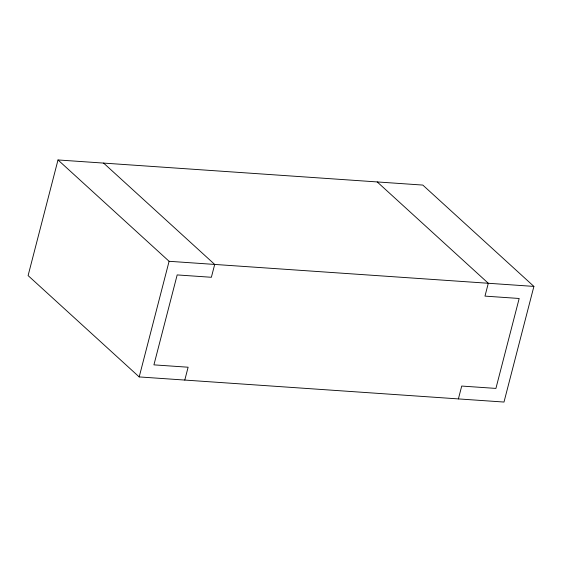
<?xml version="1.0" encoding="UTF-8"?>
<svg xmlns="http://www.w3.org/2000/svg" width="562" height="562" viewBox="0 0 562 562"><rect width="100%" height="100%" fill="white"/><g stroke="black" fill="none" stroke-linecap="round" stroke-linejoin="round"><path stroke-width="0.84" d="M58.005 159.952L28.1 275.591L139.193 376.926L503.995 402.048L533.9 286.409L422.807 185.074L58.005 159.952L169.099 261.295L533.9 286.409M139.193 376.926L169.099 261.295M184.793 380.067L188.115 367.218L153.918 364.864L177.178 274.923L211.375 277.277L214.698 264.428L103.605 163.092M458.395 398.908L461.718 386.059L495.916 388.412L519.176 298.478L484.978 296.118L488.301 283.269L377.207 181.933"/></g></svg>
